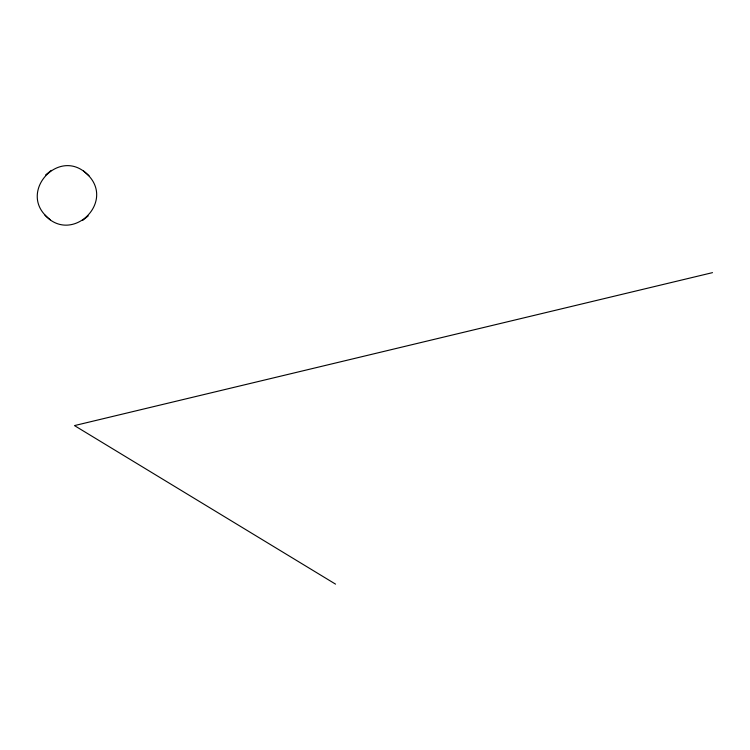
<?xml version="1.0" encoding="UTF-8"?>
<svg xmlns="http://www.w3.org/2000/svg" width="750" height="750" viewBox="0 0 750 750"><rect width="100%" height="100%" fill="white"/><g stroke="black" fill="none" stroke-linecap="round" stroke-linejoin="round"><path stroke-width="1.12" d="M44.859 215.044C72.122 245.175 117.009 200.963 86.391 173.456C58.237 147.609 18.197 191.934 47.484 217.35M82.584 220.463L88.191 215.934M45.684 174.881L48.413 172.688M48.975 172.219L51.291 170.353M712.5 272.644L74.475 425.597L335.541 584.128M89.016 175.762L83.587 171.009M48.056 217.847L50.288 219.806"/></g></svg>
